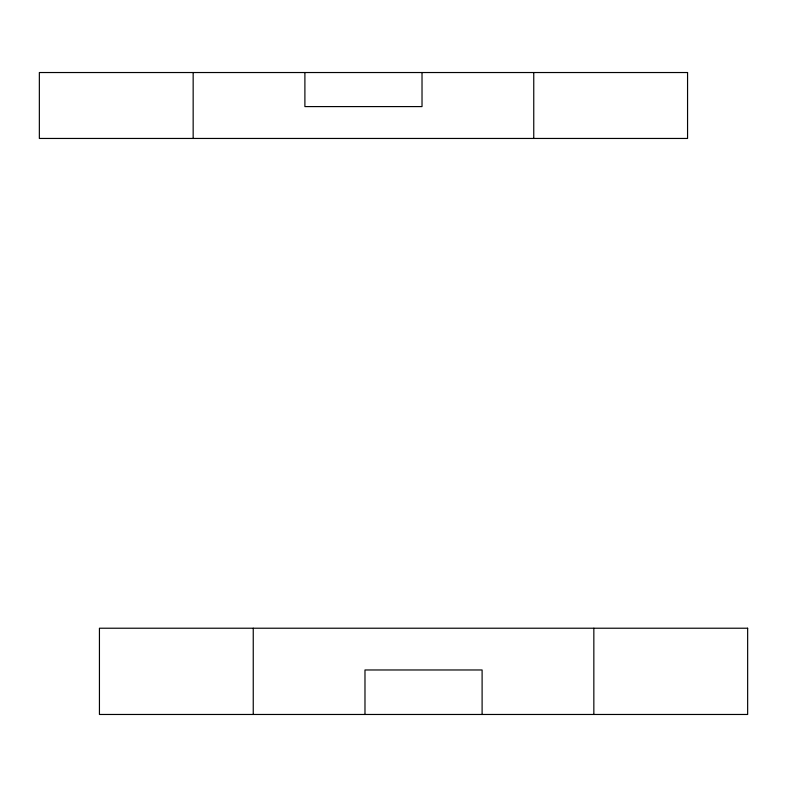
<?xml version="1.0" encoding="UTF-8"?>
<svg xmlns="http://www.w3.org/2000/svg" width="787" height="787" viewBox="0 0 787 787"><rect width="100%" height="100%" fill="white"/><g stroke="black" fill="none" stroke-linecap="round" stroke-linejoin="round"><path stroke-width="1.18" d="M593.841 628.223L593.841 714.468M533.753 72.532L533.753 138.453M482.106 714.468L482.106 669.973L364.981 669.973L364.981 714.468M422.019 72.532L422.019 106.589L304.894 106.589L304.894 72.532M253.247 628.223L253.247 714.468M193.159 72.532L193.159 138.453M687.563 72.532L39.35 72.532L39.35 138.453L687.563 138.453L687.563 72.532M747.65 628.223L99.437 628.223L99.437 714.468L747.65 714.468L747.65 628.223"/></g></svg>
